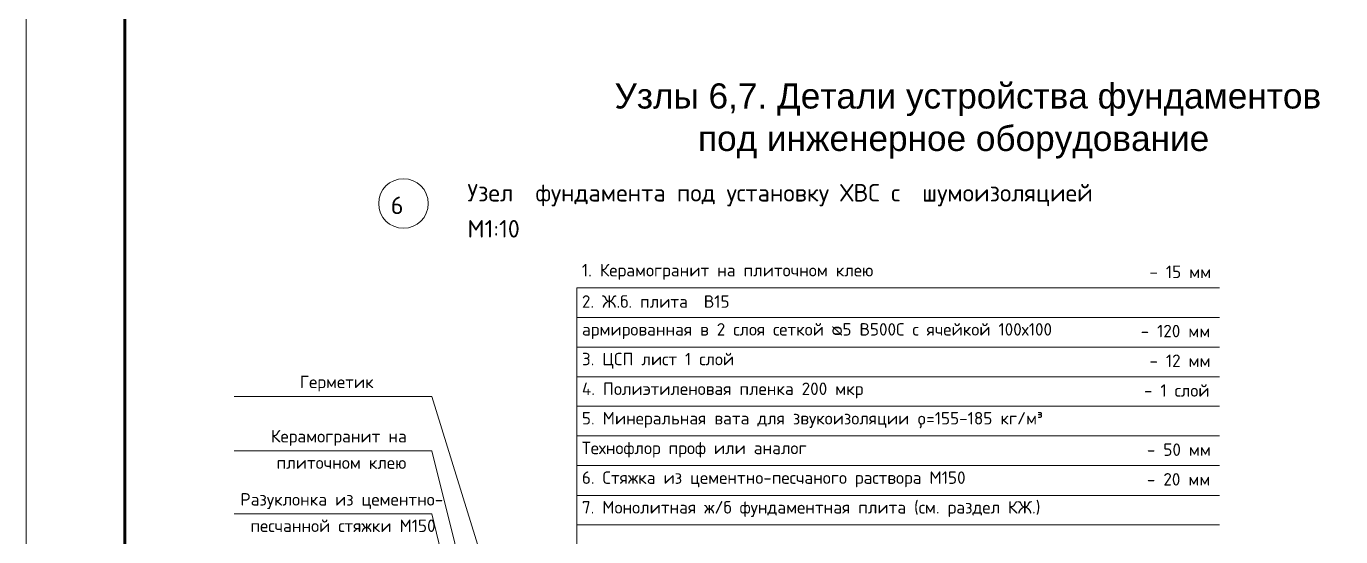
# Model space of a CAD drawing. Header units: millimetres. Extents: x -84737 to 172119, y -43083 to 59399.
# Drawn here: x -84737 to -58151, y -23719 to -13387 of the extents above; entities that cross this region are included whole.
import ezdxf

# ---------------------------------------------------------------- set-up
doc = ezdxf.new("R2010")
doc.units = ezdxf.units.MM
doc.layers.add('PDF _Геометрия', color=7, linetype='Continuous')
doc.layers.add('PDF _Текст', color=7, linetype='Continuous')
doc.styles.add('PDF GOSTCommon', font='arial.ttf')
doc.styles.add('PDF ISOCPEUR', font='isocpeur.ttf')

msp = doc.modelspace()

# ---------------------------------------------------------------- linework, layer by layer
at = {"layer": 'PDF _Геометрия', "lineweight": 20}
msp.add_lwpolyline([(-649, 16309), (-649, -43083), (-84737, -43083), (-84737, 16309)], close=True, dxfattribs=at)
at = {"layer": 'PDF _Геометрия', "lineweight": 60}
msp.add_lwpolyline([(-1148, 15809), (-1148, -42583), (-82744, -42583), (-82744, 15809)], close=True, dxfattribs=at)
at = {"layer": 'PDF _Геометрия', "lineweight": 9}
for points in [[(-60603, -23477), (-73602, -23477), (-73602, -18678), (-60603, -18678)], [(-73602, -19279), (-60603, -19279)], [(-73602, -19880), (-60603, -19880)], [(-73602, -20481), (-60603, -20481)], [(-75028, -25746), (-76535, -20879), (-80534, -20879)], [(-73602, -21078), (-60603, -21078)], [(-73602, -21679), (-60603, -21679)], [(-75604, -25721), (-76535, -21979), (-80534, -21979)], [(-73602, -22280), (-60603, -22280)], [(-73602, -22881), (-60603, -22881)], [(-75862, -26047), (-76535, -23257), (-80534, -23257)]]:
    msp.add_lwpolyline(points, dxfattribs=at)
msp.add_lwpolyline([(-73602, -24379), (-73602, -23477)], close=True, dxfattribs=at)
msp.add_circle((-77108, -16974), 501, dxfattribs=at)

# ---------------------------------------------------------------- texts
at = {"layer": 'PDF _Текст', "attachment_point": 4}
for s, insert, char_height, style in [('Узлы 6,7. Детали устройства фундаментов', (-72839, -14874), 509.18, 'PDF GOSTCommon'), ('под инженерное оборудование', (-71150, -15733), 509.18, 'PDF GOSTCommon'), ('Узел  фундамента под установку ХВС с  шумоизоляцией', (-75815, -16805), 353.94, 'PDF ISOCPEUR'), ('6', (-77364, -17012), 354, 'PDF ISOCPEUR'), ('М1:10', (-75815, -17486), 353.9, 'PDF ISOCPEUR'), ('1. Керамогранит на плиточном клею', (-73499, -18358), 252.34, 'PDF ISOCPEUR'), ('- 15 мм', (-62020, -18358), 252.3, 'PDF ISOCPEUR'), ('2. Ж.б. плита  В15', (-73499, -18959), 252.34, 'PDF ISOCPEUR'), ('армированная в 2 слоя сеткой ᴓ5 В500С с ячейкой 100х100', (-73499, -19556), 252.34, 'PDF ISOCPEUR'), ('- 120 мм', (-62198, -19556), 252.3, 'PDF ISOCPEUR'), ('3. ЦСП лист 1 слой', (-73499, -20157), 252.34, 'PDF ISOCPEUR'), ('- 12 мм', (-62020, -20157), 252.3, 'PDF ISOCPEUR'), ('Герметик', (-79205, -20619), 252.3, 'PDF ISOCPEUR'), ('4. Полиэтиленовая пленка 200 мкр', (-73499, -20758), 252.34, 'PDF ISOCPEUR'), ('- 1 слой', (-62130, -20758), 252.3, 'PDF ISOCPEUR'), ('5. Минеральная вата для звукоизоляции ρ=155-185 кг/м³', (-73499, -21359), 252.34, 'PDF ISOCPEUR'), ('Керамогранит на', (-79789, -21719), 252.34, 'PDF ISOCPEUR'), ('Технофлор проф или аналог', (-73499, -21956), 252.34, 'PDF ISOCPEUR'), ('- 50 мм', (-62071, -21956), 252.3, 'PDF ISOCPEUR'), ('плиточном клею', (-79675, -22219), 252.34, 'PDF ISOCPEUR'), ('6. Стяжка из цементно-песчаного раствора М150', (-73499, -22557), 252.34, 'PDF ISOCPEUR'), ('- 20 мм', (-62071, -22557), 252.3, 'PDF ISOCPEUR'), ('Разуклонка из цементно-', (-80407, -22997), 252.34, 'PDF ISOCPEUR'), ('7. Монолитная ж/б фундаментная плита (см. раздел КЖ.)', (-73499, -23158), 252.34, 'PDF ISOCPEUR'), ('песчанной стяжки М150', (-80204, -23497), 252.34, 'PDF ISOCPEUR')]:
    msp.add_mtext(s, dxfattribs=dict(at, insert=insert, char_height=char_height, style=style))

doc.saveas('drawing.dxf')
